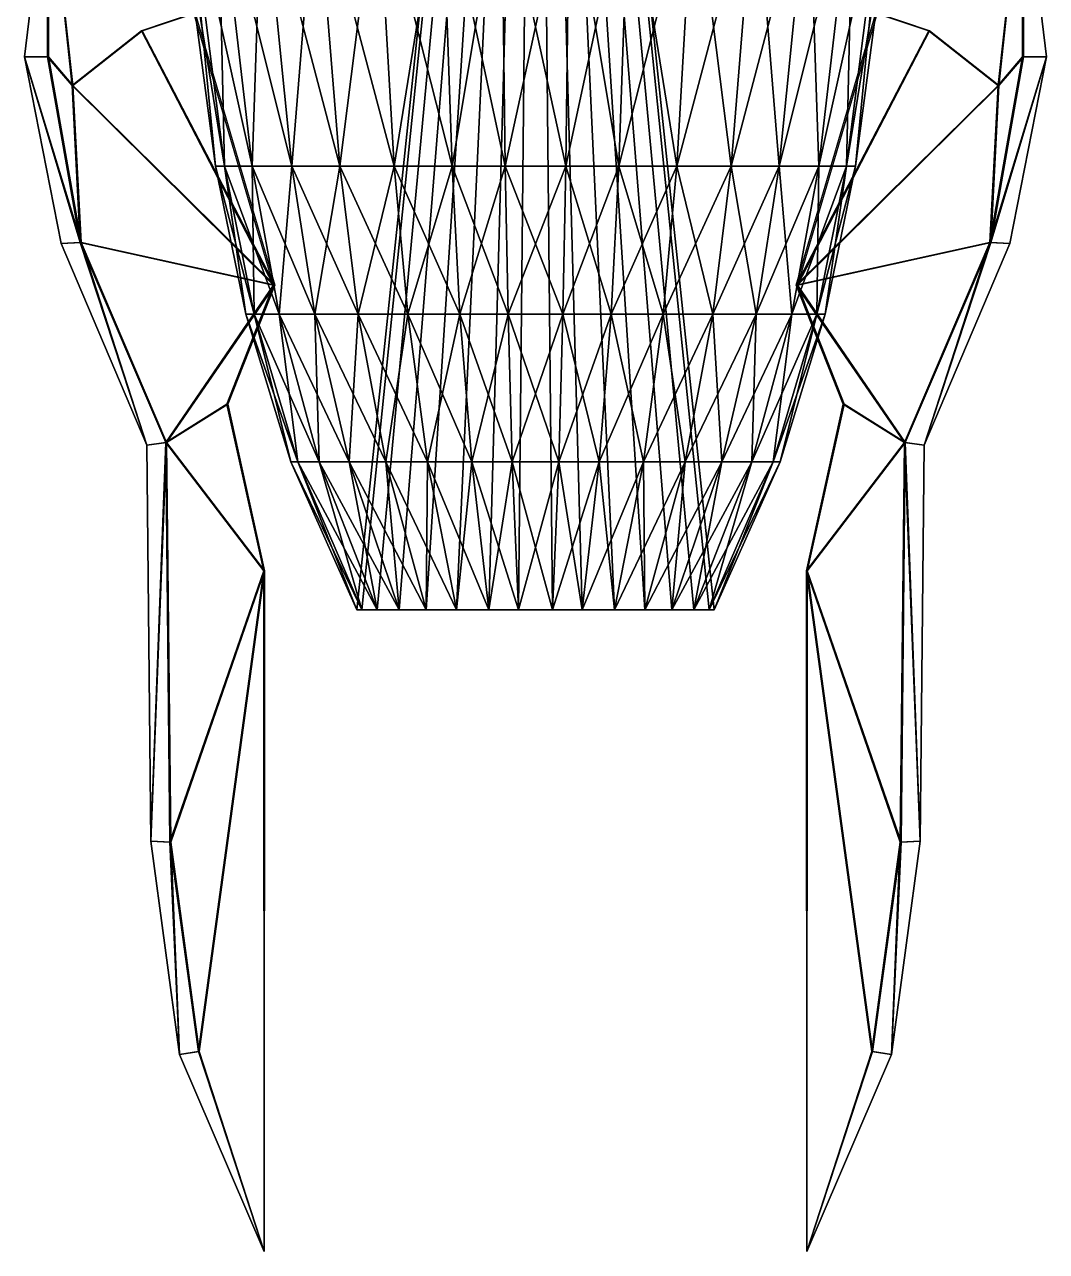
# Model space of a CAD drawing. Extents: x -3.4 to 3.6, y -11.2 to 10.
# Drawn here: x -3.37 to 3.55, y -11.24 to -2.94 of the extents above; entities that cross this region are included whole.
import ezdxf

# ---------------------------------------------------------------- set-up
doc = ezdxf.new("R2010")
doc.units = 0

msp = doc.modelspace()

# ---------------------------------------------------------------- linework, layer by layer
at = {"color": 1}
for points in [[(-1.11745, -6.900001, -0.02521), (-1.0823, -6.900001, -0.269476), (0.092857, 4.599999, -0.02521)], [(-1.0823, -6.900001, 0.219056), (-1.11745, -6.900001, -0.02521), (0.092857, 4.599999, -0.02521)], [(-1.0823, -6.900001, -0.269476), (-0.978287, -6.900001, -0.488835), (0.092857, 4.599999, -0.02521)], [(-0.978287, -6.900001, 0.438415), (-1.0823, -6.900001, 0.219056), (0.092857, 4.599999, -0.02521)], [(-0.978287, -6.900001, -0.488835), (-0.828815, -6.900001, -0.660653), (0.092857, 4.599999, -0.02521)], [(-0.828815, -6.900001, 0.610233), (-0.978287, -6.900001, 0.438415), (0.092857, 4.599999, -0.02521)], [(-0.828815, -6.900001, -0.660653), (-0.647475, -6.900001, -0.793812), (0.092857, 4.599999, -0.02521)], [(-0.647475, -6.900001, 0.743392), (-0.828815, -6.900001, 0.610233), (0.092857, 4.599999, -0.02521)], [(-0.647475, -6.900001, -0.793812), (-0.441122, -6.900001, -0.893483), (0.092857, 4.599999, -0.02521)], [(-0.441122, -6.900001, 0.843063), (-0.647475, -6.900001, 0.743392), (0.092857, 4.599999, -0.02521)], [(-0.441122, -6.900001, -0.893483), (-0.222712, -6.900001, -0.958735), (0.092857, 4.599999, -0.02521)], [(-0.222712, -6.900001, 0.908315), (-0.441122, -6.900001, 0.843063), (0.092857, 4.599999, -0.02521)], [(-0.222712, -6.900001, -0.958735), (-0.021971, -6.900001, -0.988757), (0.092857, 4.599999, -0.02521)], [(-0.021971, -6.900001, 0.938337), (-0.222712, -6.900001, 0.908315), (0.092857, 4.599999, -0.02521)], [(-0.021971, -6.900001, -0.988757), (0.207685, -6.900001, -0.988757), (0.092857, 4.599999, -0.02521)], [(0.207685, -6.900001, 0.938337), (-0.021971, -6.900001, 0.938337), (0.092857, 4.599999, -0.02521)], [(0.207685, -6.900001, 0.938337), (0.092857, 4.599999, -0.02521), (0.408426, -6.900001, 0.908315)], [(0.408426, -6.900001, 0.908315), (0.092857, 4.599999, -0.02521), (0.626836, -6.900001, 0.843063)], [(0.626836, -6.900001, 0.843063), (0.092857, 4.599999, -0.02521), (0.833189, -6.900001, 0.743392)], [(0.833189, -6.900001, 0.743392), (0.092857, 4.599999, -0.02521), (1.014529, -6.900001, 0.610233)], [(1.014529, -6.900001, 0.610233), (0.092857, 4.599999, -0.02521), (1.164001, -6.900001, 0.438415)], [(1.164001, -6.900001, 0.438415), (0.092857, 4.599999, -0.02521), (1.268013, -6.900001, 0.219056)], [(1.268013, -6.900001, 0.219056), (0.092857, 4.599999, -0.02521), (1.303164, -6.900001, -0.02521)], [(1.303164, -6.900001, -0.02521), (0.092857, 4.599999, -0.02521), (1.268013, -6.900001, -0.269476)], [(1.164001, -6.900001, -0.488835), (1.268013, -6.900001, -0.269476), (0.092857, 4.599999, -0.02521)], [(1.014529, -6.900001, -0.660653), (1.164001, -6.900001, -0.488835), (0.092857, 4.599999, -0.02521)], [(0.833189, -6.900001, -0.793812), (1.014529, -6.900001, -0.660653), (0.092857, 4.599999, -0.02521)], [(0.626836, -6.900001, -0.893483), (0.833189, -6.900001, -0.793812), (0.092857, 4.599999, -0.02521)], [(0.408426, -6.900001, -0.958735), (0.626836, -6.900001, -0.893483), (0.092857, 4.599999, -0.02521)], [(0.207685, -6.900001, -0.988757), (0.408426, -6.900001, -0.958735), (0.092857, 4.599999, -0.02521)], [(-3.365483, -3.160219, -0.044127), (-3.209046, -3.160219, 0.135923), (-3.20656, -1.840143, -0.048432)], [(-3.365483, -3.160219, -0.044127), (-3.20656, -1.840143, -0.048432), (-3.204072, -3.160219, -0.232783)], [(-3.043442, -3.353398, 0.139665), (-3.20656, -1.840143, -0.048432), (-3.209046, -3.160219, 0.135923)], [(-3.204072, -3.160219, -0.232783), (-3.20656, -1.840143, -0.048432), (-3.038466, -3.353398, -0.229044)], [(-3.038466, -3.353398, -0.229044), (-3.20656, -1.840143, -0.048432), (-3.043442, -3.353398, 0.139665)], [(-2.010996, -3.900001, 0.412096), (-2.337139, -1.9, -0.02521), (-2.073925, -3.900001, -0.02521)], [(-2.337139, -1.9, -0.02521), (-2.010996, -3.900001, 0.412096), (-2.266567, -1.9, 0.465217)], [(-2.073925, -3.900001, -0.02521), (-2.337139, -1.9, -0.02521), (-2.266567, -1.9, -0.515637)], [(-2.073925, -3.900001, -0.02521), (-2.266567, -1.9, -0.515637), (-2.010996, -3.900001, -0.462515)], [(-2.266567, -1.9, 0.465217), (-1.824785, -3.900001, 0.804805), (-2.057734, -1.9, 0.905632)], [(-2.010996, -3.900001, 0.412096), (-1.824785, -3.900001, 0.804805), (-2.266567, -1.9, 0.465217)], [(-2.010996, -3.900001, -0.462515), (-2.266567, -1.9, -0.515637), (-2.057734, -1.9, -0.956051)], [(-1.757632, -1.9, -1.30102), (-1.824785, -3.900001, -0.855225), (-2.057734, -1.9, -0.956051)], [(-1.824785, -3.900001, -0.855225), (-2.010996, -3.900001, -0.462515), (-2.057734, -1.9, -0.956051)], [(-2.057734, -1.9, 0.905632), (-1.557189, -3.900001, 1.112405), (-1.757632, -1.9, 1.2506)], [(-1.824785, -3.900001, 0.804805), (-1.557189, -3.900001, 1.112405), (-2.057734, -1.9, 0.905632)], [(-1.557189, -3.900001, -1.162825), (-1.824785, -3.900001, -0.855225), (-1.757632, -1.9, -1.30102)], [(-1.393547, -1.9, -1.568371), (-1.557189, -3.900001, -1.162825), (-1.757632, -1.9, -1.30102)], [(-1.757632, -1.9, 1.2506), (-1.23254, -3.900001, 1.350799), (-1.393547, -1.9, 1.517951)], [(-1.557189, -3.900001, 1.112405), (-1.23254, -3.900001, 1.350799), (-1.757632, -1.9, 1.2506)], [(-1.23254, -3.900001, -1.401219), (-1.557189, -3.900001, -1.162825), (-1.393547, -1.9, -1.568371)], [(-0.979242, -1.9, -1.768485), (-1.23254, -3.900001, -1.401219), (-1.393547, -1.9, -1.568371)], [(-1.393547, -1.9, 1.517951), (-0.863113, -3.900001, 1.529235), (-0.979242, -1.9, 1.718065)], [(-1.23254, -3.900001, 1.350799), (-0.863113, -3.900001, 1.529235), (-1.393547, -1.9, 1.517951)], [(-1.23254, -3.900001, -1.401219), (-0.979242, -1.9, -1.768485), (-0.863113, -3.900001, -1.579655)], [(-0.540727, -1.9, -1.899496), (-0.863113, -3.900001, -1.579655), (-0.979242, -1.9, -1.768485)], [(-0.472098, -3.900001, 1.646057), (-0.979242, -1.9, 1.718065), (-0.863113, -3.900001, 1.529235)], [(-0.979242, -1.9, 1.718065), (-0.472098, -3.900001, 1.646057), (-0.540727, -1.9, 1.849077)], [(-0.472098, -3.900001, -1.696476), (-0.863113, -3.900001, -1.579655), (-0.540727, -1.9, -1.899496)], [(-0.13769, -1.9, -1.959772), (-0.472098, -3.900001, -1.696476), (-0.540727, -1.9, -1.899496)], [(-0.112717, -3.900001, 1.699802), (-0.540727, -1.9, 1.849077), (-0.472098, -3.900001, 1.646057)], [(-0.540727, -1.9, 1.849077), (-0.112717, -3.900001, 1.699802), (-0.13769, -1.9, 1.909351)], [(-0.112717, -3.900001, -1.750222), (-0.472098, -3.900001, -1.696476), (-0.13769, -1.9, -1.959772)], [(0.323404, -1.9, -1.959772), (-0.112717, -3.900001, -1.750222), (-0.13769, -1.9, -1.959772)], [(-0.13769, -1.9, 1.909351), (0.298431, -3.900001, 1.699802), (0.323404, -1.9, 1.909351)], [(-0.112717, -3.900001, 1.699802), (0.298431, -3.900001, 1.699802), (-0.13769, -1.9, 1.909351)], [(0.298431, -3.900001, -1.750222), (-0.112717, -3.900001, -1.750222), (0.323404, -1.9, -1.959772)], [(0.726441, -1.9, -1.899496), (0.298431, -3.900001, -1.750222), (0.323404, -1.9, -1.959772)], [(0.657812, -3.900001, -1.696476), (0.298431, -3.900001, -1.750222), (0.726441, -1.9, -1.899496)], [(0.298431, -3.900001, 1.699802), (0.657812, -3.900001, 1.646057), (0.323404, -1.9, 1.909351)], [(0.323404, -1.9, 1.909351), (0.657812, -3.900001, 1.646057), (0.726441, -1.9, 1.849077)], [(1.164956, -1.9, -1.768485), (0.657812, -3.900001, -1.696476), (0.726441, -1.9, -1.899496)], [(1.048827, -3.900001, -1.579655), (0.657812, -3.900001, -1.696476), (1.164956, -1.9, -1.768485)], [(0.657812, -3.900001, 1.646057), (1.048827, -3.900001, 1.529235), (0.726441, -1.9, 1.849077)], [(0.726441, -1.9, 1.849077), (1.048827, -3.900001, 1.529235), (1.164956, -1.9, 1.718065)], [(1.57926, -1.9, -1.568371), (1.048827, -3.900001, -1.579655), (1.164956, -1.9, -1.768485)], [(1.418253, -3.900001, -1.401219), (1.048827, -3.900001, -1.579655), (1.57926, -1.9, -1.568371)], [(1.048827, -3.900001, 1.529235), (1.418253, -3.900001, 1.350799), (1.164956, -1.9, 1.718065)], [(1.164956, -1.9, 1.718065), (1.418253, -3.900001, 1.350799), (1.57926, -1.9, 1.517951)], [(1.943345, -1.9, -1.30102), (1.418253, -3.900001, -1.401219), (1.57926, -1.9, -1.568371)], [(1.742902, -3.900001, -1.162825), (1.418253, -3.900001, -1.401219), (1.943345, -1.9, -1.30102)], [(1.418253, -3.900001, 1.350799), (1.742902, -3.900001, 1.112405), (1.57926, -1.9, 1.517951)], [(1.57926, -1.9, 1.517951), (1.742902, -3.900001, 1.112405), (1.943345, -1.9, 1.2506)], [(2.243448, -1.9, -0.956051), (1.742902, -3.900001, -1.162825), (1.943345, -1.9, -1.30102)], [(2.010499, -3.900001, -0.855225), (1.742902, -3.900001, -1.162825), (2.243448, -1.9, -0.956051)], [(1.742902, -3.900001, 1.112405), (2.010499, -3.900001, 0.804805), (1.943345, -1.9, 1.2506)], [(1.943345, -1.9, 1.2506), (2.010499, -3.900001, 0.804805), (2.243448, -1.9, 0.905632)], [(2.452281, -1.9, -0.515637), (2.010499, -3.900001, -0.855225), (2.243448, -1.9, -0.956051)], [(2.19671, -3.900001, -0.462515), (2.010499, -3.900001, -0.855225), (2.452281, -1.9, -0.515637)], [(2.010499, -3.900001, 0.804805), (2.19671, -3.900001, 0.412096), (2.243448, -1.9, 0.905632)], [(2.243448, -1.9, 0.905632), (2.19671, -3.900001, 0.412096), (2.452281, -1.9, 0.465217)], [(2.19671, -3.900001, -0.462515), (2.522853, -1.9, -0.02521), (2.25964, -3.900001, -0.02521)], [(2.522853, -1.9, -0.02521), (2.19671, -3.900001, -0.462515), (2.452281, -1.9, -0.515637)], [(2.19671, -3.900001, 0.412096), (2.25964, -3.900001, -0.02521), (2.452281, -1.9, 0.465217)], [(2.452281, -1.9, 0.465217), (2.25964, -3.900001, -0.02521), (2.522853, -1.9, -0.02521)], [(3.389787, -3.160219, -0.232783), (3.22418, -3.353398, -0.229044), (3.392274, -1.840143, -0.048432)], [(3.22418, -3.353398, -0.229044), (3.229157, -3.353398, 0.139665), (3.392274, -1.840143, -0.048432)], [(3.229157, -3.353398, 0.139665), (3.394759, -3.160219, 0.135923), (3.392274, -1.840143, -0.048432)], [(3.551197, -3.160219, -0.044127), (3.389787, -3.160219, -0.232783), (3.392274, -1.840143, -0.048432)], [(3.551197, -3.160219, -0.044127), (3.392274, -1.840143, -0.048432), (3.394759, -3.160219, 0.135923)], [(-2.574752, -2.983134, 0.188977), (-1.680275, -4.703824, 0.311477), (-2.219635, -2.86325, 0.297267)], [(-2.574752, -2.983134, 0.188977), (-2.219635, -2.86325, 0.297267), (-2.210422, -2.86325, -0.385712)], [(-2.210422, -2.86325, -0.385712), (-2.568735, -2.983134, -0.257159), (-2.574752, -2.983134, 0.188977)], [(-2.568735, -2.983134, -0.257159), (-2.210422, -2.86325, -0.385712), (-1.671017, -4.703824, -0.375069)], [(2.75445, -2.983134, -0.257159), (1.856731, -4.703824, -0.375069), (2.396137, -2.86325, -0.385712)], [(2.760468, -2.983134, 0.188977), (2.405349, -2.86325, 0.297267), (1.865989, -4.703824, 0.311477)], [(2.760468, -2.983134, 0.188977), (2.396137, -2.86325, -0.385712), (2.405349, -2.86325, 0.297267)], [(2.396137, -2.86325, -0.385712), (2.760468, -2.983134, 0.188977), (2.75445, -2.983134, -0.257159)], [(-3.043442, -3.353398, 0.139665), (-1.680275, -4.703824, 0.311477), (-2.574752, -2.983134, 0.188977)], [(-2.574752, -2.983134, 0.188977), (-2.568735, -2.983134, -0.257159), (-3.043442, -3.353398, 0.139665)], [(-3.043442, -3.353398, 0.139665), (-2.568735, -2.983134, -0.257159), (-3.038466, -3.353398, -0.229044)], [(-1.671017, -4.703824, -0.375069), (-3.038466, -3.353398, -0.229044), (-2.568735, -2.983134, -0.257159)], [(1.856731, -4.703824, -0.375069), (2.75445, -2.983134, -0.257159), (3.22418, -3.353398, -0.229044)], [(3.229157, -3.353398, 0.139665), (2.760468, -2.983134, 0.188977), (1.865989, -4.703824, 0.311477)], [(2.760468, -2.983134, 0.188977), (3.229157, -3.353398, 0.139665), (2.75445, -2.983134, -0.257159)], [(3.229157, -3.353398, 0.139665), (3.22418, -3.353398, -0.229044), (2.75445, -2.983134, -0.257159)], [(-3.365483, -3.160219, -0.044127), (-2.98824, -4.415892, 0.14091), (-3.209046, -3.160219, 0.135923)], [(-3.365483, -3.160219, -0.044127), (-3.204072, -3.160219, -0.232783), (-2.983267, -4.415892, -0.227797)], [(-2.983267, -4.415892, -0.227797), (-3.116691, -4.422329, -0.067092), (-3.365483, -3.160219, -0.044127)], [(-3.116691, -4.422329, -0.067092), (-2.98824, -4.415892, 0.14091), (-3.365483, -3.160219, -0.044127)], [(-3.043442, -3.353398, 0.139665), (-3.209046, -3.160219, 0.135923), (-2.98824, -4.415892, 0.14091)], [(-2.983267, -4.415892, -0.227797), (-3.204072, -3.160219, -0.232783), (-3.038466, -3.353398, -0.229044)], [(3.168982, -4.415892, -0.227797), (3.22418, -3.353398, -0.229044), (3.389787, -3.160219, -0.232783)], [(3.551197, -3.160219, -0.044127), (3.168982, -4.415892, -0.227797), (3.389787, -3.160219, -0.232783)], [(3.168982, -4.415892, -0.227797), (3.551197, -3.160219, -0.044127), (3.302407, -4.422329, -0.067092)], [(3.229157, -3.353398, 0.139665), (3.173954, -4.415892, 0.14091), (3.394759, -3.160219, 0.135923)], [(3.551197, -3.160219, -0.044127), (3.394759, -3.160219, 0.135923), (3.173954, -4.415892, 0.14091)], [(3.302407, -4.422329, -0.067092), (3.551197, -3.160219, -0.044127), (3.173954, -4.415892, 0.14091)], [(-2.98824, -4.415892, 0.14091), (-1.680275, -4.703824, 0.311477), (-3.043442, -3.353398, 0.139665)], [(-3.038466, -3.353398, -0.229044), (-1.671017, -4.703824, -0.375069), (-2.983267, -4.415892, -0.227797)], [(3.22418, -3.353398, -0.229044), (3.168982, -4.415892, -0.227797), (1.856731, -4.703824, -0.375069)], [(3.173954, -4.415892, 0.14091), (3.229157, -3.353398, 0.139665), (1.865989, -4.703824, 0.311477)], [(-2.010996, -3.900001, 0.412096), (-2.073925, -3.900001, -0.02521), (-1.867684, -4.900001, -0.02521)], [(-1.810745, -4.900001, -0.420891), (-1.867684, -4.900001, -0.02521), (-2.073925, -3.900001, -0.02521)], [(-2.073925, -3.900001, -0.02521), (-2.010996, -3.900001, -0.462515), (-1.810745, -4.900001, -0.420891)], [(-2.010996, -3.900001, 0.412096), (-1.810745, -4.900001, 0.370471), (-1.824785, -3.900001, 0.804805)], [(-1.867684, -4.900001, -0.02521), (-1.810745, -4.900001, 0.370471), (-2.010996, -3.900001, 0.412096)], [(-2.010996, -3.900001, -0.462515), (-1.642256, -4.900001, -0.776221), (-1.810745, -4.900001, -0.420891)], [(-1.824785, -3.900001, -0.855225), (-1.642256, -4.900001, -0.776221), (-2.010996, -3.900001, -0.462515)], [(-1.824785, -3.900001, 0.804805), (-1.642256, -4.900001, 0.725801), (-1.557189, -3.900001, 1.112405)], [(-1.824785, -3.900001, 0.804805), (-1.810745, -4.900001, 0.370471), (-1.642256, -4.900001, 0.725801)], [(-1.400132, -4.900001, -1.054543), (-1.642256, -4.900001, -0.776221), (-1.824785, -3.900001, -0.855225)], [(-1.824785, -3.900001, -0.855225), (-1.557189, -3.900001, -1.162825), (-1.400132, -4.900001, -1.054543)], [(-1.642256, -4.900001, 0.725801), (-1.400132, -4.900001, 1.004123), (-1.557189, -3.900001, 1.112405)], [(-1.23254, -3.900001, 1.350799), (-1.557189, -3.900001, 1.112405), (-1.400132, -4.900001, 1.004123)], [(-1.106384, -4.900001, -1.270245), (-1.400132, -4.900001, -1.054543), (-1.557189, -3.900001, -1.162825)], [(-1.557189, -3.900001, -1.162825), (-1.23254, -3.900001, -1.401219), (-1.106384, -4.900001, -1.270245)], [(-1.400132, -4.900001, 1.004123), (-1.106384, -4.900001, 1.219825), (-1.23254, -3.900001, 1.350799)], [(-1.23254, -3.900001, 1.350799), (-1.106384, -4.900001, 1.219825), (-0.863113, -3.900001, 1.529235)], [(-0.772121, -4.900001, -1.431698), (-1.106384, -4.900001, -1.270245), (-1.23254, -3.900001, -1.401219)], [(-1.23254, -3.900001, -1.401219), (-0.863113, -3.900001, -1.579655), (-0.772121, -4.900001, -1.431698)], [(-1.106384, -4.900001, 1.219825), (-0.772121, -4.900001, 1.381279), (-0.863113, -3.900001, 1.529235)], [(-0.472098, -3.900001, 1.646057), (-0.863113, -3.900001, 1.529235), (-0.772121, -4.900001, 1.381279)], [(-0.418324, -4.900001, -1.5374), (-0.772121, -4.900001, -1.431698), (-0.863113, -3.900001, -1.579655)], [(-0.863113, -3.900001, -1.579655), (-0.472098, -3.900001, -1.696476), (-0.418324, -4.900001, -1.5374)], [(-0.772121, -4.900001, 1.381279), (-0.418324, -4.900001, 1.48698), (-0.472098, -3.900001, 1.646057)], [(-0.418324, -4.900001, 1.48698), (-0.112717, -3.900001, 1.699802), (-0.472098, -3.900001, 1.646057)], [(-0.09315, -4.900001, -1.58603), (-0.418324, -4.900001, -1.5374), (-0.472098, -3.900001, -1.696476)], [(-0.472098, -3.900001, -1.696476), (-0.112717, -3.900001, -1.750222), (-0.09315, -4.900001, -1.58603)], [(-0.112717, -3.900001, 1.699802), (-0.418324, -4.900001, 1.48698), (-0.09315, -4.900001, 1.53561)], [(0.278863, -4.900001, -1.58603), (-0.09315, -4.900001, -1.58603), (-0.112717, -3.900001, -1.750222)], [(-0.112717, -3.900001, -1.750222), (0.298431, -3.900001, -1.750222), (0.278863, -4.900001, -1.58603)], [(0.298431, -3.900001, 1.699802), (-0.112717, -3.900001, 1.699802), (-0.09315, -4.900001, 1.53561)], [(-0.09315, -4.900001, 1.53561), (0.278863, -4.900001, 1.53561), (0.298431, -3.900001, 1.699802)], [(0.604038, -4.900001, -1.5374), (0.278863, -4.900001, -1.58603), (0.298431, -3.900001, -1.750222)], [(0.278863, -4.900001, 1.53561), (0.604038, -4.900001, 1.48698), (0.657812, -3.900001, 1.646057)], [(0.657812, -3.900001, 1.646057), (0.298431, -3.900001, 1.699802), (0.278863, -4.900001, 1.53561)], [(0.298431, -3.900001, -1.750222), (0.657812, -3.900001, -1.696476), (0.604038, -4.900001, -1.5374)], [(0.957835, -4.900001, -1.431698), (0.604038, -4.900001, -1.5374), (0.657812, -3.900001, -1.696476)], [(0.604038, -4.900001, 1.48698), (0.957835, -4.900001, 1.381279), (1.048827, -3.900001, 1.529235)], [(1.048827, -3.900001, 1.529235), (0.657812, -3.900001, 1.646057), (0.604038, -4.900001, 1.48698)], [(0.657812, -3.900001, -1.696476), (1.048827, -3.900001, -1.579655), (0.957835, -4.900001, -1.431698)], [(1.292097, -4.900001, -1.270245), (0.957835, -4.900001, -1.431698), (1.048827, -3.900001, -1.579655)], [(0.957835, -4.900001, 1.381279), (1.292097, -4.900001, 1.219825), (1.418253, -3.900001, 1.350799)], [(1.418253, -3.900001, 1.350799), (1.048827, -3.900001, 1.529235), (0.957835, -4.900001, 1.381279)], [(1.048827, -3.900001, -1.579655), (1.418253, -3.900001, -1.401219), (1.292097, -4.900001, -1.270245)], [(1.418253, -3.900001, -1.401219), (1.585845, -4.900001, -1.054543), (1.292097, -4.900001, -1.270245)], [(1.292097, -4.900001, 1.219825), (1.585845, -4.900001, 1.004123), (1.742902, -3.900001, 1.112405)], [(1.742902, -3.900001, 1.112405), (1.418253, -3.900001, 1.350799), (1.292097, -4.900001, 1.219825)], [(1.418253, -3.900001, -1.401219), (1.742902, -3.900001, -1.162825), (1.585845, -4.900001, -1.054543)], [(1.82797, -4.900001, -0.776221), (1.585845, -4.900001, -1.054543), (1.742902, -3.900001, -1.162825)], [(1.585845, -4.900001, 1.004123), (1.82797, -4.900001, 0.725801), (2.010499, -3.900001, 0.804805)], [(2.010499, -3.900001, 0.804805), (1.742902, -3.900001, 1.112405), (1.585845, -4.900001, 1.004123)], [(1.742902, -3.900001, -1.162825), (2.010499, -3.900001, -0.855225), (1.82797, -4.900001, -0.776221)], [(1.996459, -4.900001, -0.420891), (1.82797, -4.900001, -0.776221), (2.010499, -3.900001, -0.855225)], [(1.82797, -4.900001, 0.725801), (1.996459, -4.900001, 0.370471), (2.19671, -3.900001, 0.412096)], [(2.19671, -3.900001, 0.412096), (2.010499, -3.900001, 0.804805), (1.82797, -4.900001, 0.725801)], [(2.010499, -3.900001, -0.855225), (2.19671, -3.900001, -0.462515), (1.996459, -4.900001, -0.420891)], [(2.19671, -3.900001, -0.462515), (2.053398, -4.900001, -0.02521), (1.996459, -4.900001, -0.420891)], [(1.996459, -4.900001, 0.370471), (2.053398, -4.900001, -0.02521), (2.25964, -3.900001, -0.02521)], [(2.25964, -3.900001, -0.02521), (2.19671, -3.900001, 0.412096), (1.996459, -4.900001, 0.370471)], [(2.25964, -3.900001, -0.02521), (2.053398, -4.900001, -0.02521), (2.19671, -3.900001, -0.462515)], [(-3.116691, -4.422329, -0.067092), (-2.537463, -5.787484, -0.025424), (-2.98824, -4.415892, 0.14091)], [(-2.537463, -5.787484, -0.025424), (-3.116691, -4.422329, -0.067092), (-2.983267, -4.415892, -0.227797)], [(-2.408626, -5.768167, 0.154004), (-1.680275, -4.703824, 0.311477), (-2.98824, -4.415892, 0.14091)], [(-2.537463, -5.787484, -0.025424), (-2.408626, -5.768167, 0.154004), (-2.98824, -4.415892, 0.14091)], [(-2.983267, -4.415892, -0.227797), (-1.671017, -4.703824, -0.375069), (-2.403651, -5.768167, -0.214703)], [(-2.983267, -4.415892, -0.227797), (-2.403651, -5.768167, -0.214703), (-2.537463, -5.787484, -0.025424)], [(3.168982, -4.415892, -0.227797), (2.589364, -5.768167, -0.214703), (1.856731, -4.703824, -0.375069)], [(2.594341, -5.768167, 0.154004), (3.173954, -4.415892, 0.14091), (1.865989, -4.703824, 0.311477)], [(3.168982, -4.415892, -0.227797), (2.723176, -5.787484, -0.025424), (2.589364, -5.768167, -0.214703)], [(2.723176, -5.787484, -0.025424), (3.173954, -4.415892, 0.14091), (2.594341, -5.768167, 0.154004)], [(3.302407, -4.422329, -0.067092), (3.173954, -4.415892, 0.14091), (2.723176, -5.787484, -0.025424)], [(2.723176, -5.787484, -0.025424), (3.168982, -4.415892, -0.227797), (3.302407, -4.422329, -0.067092)], [(-1.99543, -5.51059, 0.223752), (-1.680275, -4.703824, 0.311477), (-2.408626, -5.768167, 0.154004)], [(-2.403651, -5.768167, -0.214703), (-1.671017, -4.703824, -0.375069), (-1.988829, -5.51059, -0.265748)], [(-1.680275, -4.703824, 0.311477), (-1.99543, -5.51059, 0.223752), (-1.988829, -5.51059, -0.265748)], [(-1.988829, -5.51059, -0.265748), (-1.671017, -4.703824, -0.375069), (-1.680275, -4.703824, 0.311477)], [(2.589364, -5.768167, -0.214703), (2.174543, -5.51059, -0.265748), (1.856731, -4.703824, -0.375069)], [(2.174543, -5.51059, -0.265748), (1.865989, -4.703824, 0.311477), (1.856731, -4.703824, -0.375069)], [(2.181144, -5.51059, 0.223752), (2.594341, -5.768167, 0.154004), (1.865989, -4.703824, 0.311477)], [(1.865989, -4.703824, 0.311477), (2.174543, -5.51059, -0.265748), (2.181144, -5.51059, 0.223752)], [(-1.810745, -4.900001, -0.420891), (-1.562778, -5.900001, -0.02521), (-1.867684, -4.900001, -0.02521)], [(-1.514694, -5.900001, 0.308934), (-1.867684, -4.900001, -0.02521), (-1.562778, -5.900001, -0.02521)], [(-1.810745, -4.900001, 0.370471), (-1.867684, -4.900001, -0.02521), (-1.514694, -5.900001, 0.308934)], [(-1.642256, -4.900001, -0.776221), (-1.514694, -5.900001, -0.359355), (-1.810745, -4.900001, -0.420891)], [(-1.562778, -5.900001, -0.02521), (-1.810745, -4.900001, -0.420891), (-1.514694, -5.900001, -0.359355)], [(-1.37241, -5.900001, 0.609003), (-1.810745, -4.900001, 0.370471), (-1.514694, -5.900001, 0.308934)], [(-1.642256, -4.900001, 0.725801), (-1.810745, -4.900001, 0.370471), (-1.37241, -5.900001, 0.609003)], [(-1.400132, -4.900001, -1.054543), (-1.37241, -5.900001, -0.659422), (-1.642256, -4.900001, -0.776221)], [(-1.37241, -5.900001, 0.609003), (-1.167942, -5.900001, 0.844039), (-1.642256, -4.900001, 0.725801)], [(-1.400132, -4.900001, 1.004123), (-1.642256, -4.900001, 0.725801), (-1.167942, -5.900001, 0.844039)], [(-1.642256, -4.900001, -0.776221), (-1.37241, -5.900001, -0.659422), (-1.514694, -5.900001, -0.359355)], [(-1.106384, -4.900001, -1.270245), (-1.167942, -5.900001, -0.894459), (-1.400132, -4.900001, -1.054543)], [(-1.400132, -4.900001, -1.054543), (-1.167942, -5.900001, -0.894459), (-1.37241, -5.900001, -0.659422)], [(-0.919877, -5.900001, 1.026197), (-1.400132, -4.900001, 1.004123), (-1.167942, -5.900001, 0.844039)], [(-1.106384, -4.900001, 1.219825), (-1.400132, -4.900001, 1.004123), (-0.919877, -5.900001, 1.026197)], [(-1.167942, -5.900001, -0.894459), (-1.106384, -4.900001, -1.270245), (-0.919877, -5.900001, -1.076617)], [(-0.637598, -5.900001, 1.16254), (-1.106384, -4.900001, 1.219825), (-0.919877, -5.900001, 1.026197)], [(-0.772121, -4.900001, 1.381279), (-1.106384, -4.900001, 1.219825), (-0.637598, -5.900001, 1.16254)], [(-0.919877, -5.900001, -1.076617), (-1.106384, -4.900001, -1.270245), (-0.772121, -4.900001, -1.431698)], [(-0.637598, -5.900001, -1.21296), (-0.919877, -5.900001, -1.076617), (-0.772121, -4.900001, -1.431698)], [(-0.338825, -5.900001, 1.251802), (-0.772121, -4.900001, 1.381279), (-0.637598, -5.900001, 1.16254)], [(-0.418324, -4.900001, 1.48698), (-0.772121, -4.900001, 1.381279), (-0.338825, -5.900001, 1.251802)], [(-0.637598, -5.900001, -1.21296), (-0.772121, -4.900001, -1.431698), (-0.418324, -4.900001, -1.5374)], [(-0.338825, -5.900001, -1.302222), (-0.637598, -5.900001, -1.21296), (-0.418324, -4.900001, -1.5374)], [(-0.064222, -5.900001, 1.292869), (-0.418324, -4.900001, 1.48698), (-0.338825, -5.900001, 1.251802)], [(-0.09315, -4.900001, 1.53561), (-0.418324, -4.900001, 1.48698), (-0.064222, -5.900001, 1.292869)], [(-0.338825, -5.900001, -1.302222), (-0.418324, -4.900001, -1.5374), (-0.09315, -4.900001, -1.58603)], [(-0.09315, -4.900001, -1.58603), (-0.064222, -5.900001, -1.343289), (-0.338825, -5.900001, -1.302222)], [(-0.064222, -5.900001, -1.343289), (-0.09315, -4.900001, -1.58603), (0.278863, -4.900001, -1.58603)], [(-0.09315, -4.900001, 1.53561), (-0.064222, -5.900001, 1.292869), (0.249936, -5.900001, 1.292869)], [(0.249936, -5.900001, 1.292869), (0.278863, -4.900001, 1.53561), (-0.09315, -4.900001, 1.53561)], [(0.249936, -5.900001, -1.343289), (-0.064222, -5.900001, -1.343289), (0.278863, -4.900001, -1.58603)], [(0.249936, -5.900001, -1.343289), (0.278863, -4.900001, -1.58603), (0.604038, -4.900001, -1.5374)], [(0.604038, -4.900001, -1.5374), (0.524539, -5.900001, -1.302222), (0.249936, -5.900001, -1.343289)], [(0.278863, -4.900001, 1.53561), (0.249936, -5.900001, 1.292869), (0.524539, -5.900001, 1.251802)], [(0.524539, -5.900001, 1.251802), (0.604038, -4.900001, 1.48698), (0.278863, -4.900001, 1.53561)], [(0.524539, -5.900001, -1.302222), (0.604038, -4.900001, -1.5374), (0.957835, -4.900001, -1.431698)], [(0.957835, -4.900001, -1.431698), (0.823312, -5.900001, -1.21296), (0.524539, -5.900001, -1.302222)], [(0.604038, -4.900001, 1.48698), (0.524539, -5.900001, 1.251802), (0.823312, -5.900001, 1.16254)], [(0.823312, -5.900001, 1.16254), (0.957835, -4.900001, 1.381279), (0.604038, -4.900001, 1.48698)], [(1.292097, -4.900001, -1.270245), (0.823312, -5.900001, -1.21296), (0.957835, -4.900001, -1.431698)], [(1.10559, -5.900001, -1.076617), (0.823312, -5.900001, -1.21296), (1.292097, -4.900001, -1.270245)], [(0.957835, -4.900001, 1.381279), (0.823312, -5.900001, 1.16254), (1.10559, -5.900001, 1.026197)], [(1.10559, -5.900001, 1.026197), (1.292097, -4.900001, 1.219825), (0.957835, -4.900001, 1.381279)], [(1.585845, -4.900001, -1.054543), (1.10559, -5.900001, -1.076617), (1.292097, -4.900001, -1.270245)], [(1.353655, -5.900001, -0.894459), (1.10559, -5.900001, -1.076617), (1.585845, -4.900001, -1.054543)], [(1.292097, -4.900001, 1.219825), (1.10559, -5.900001, 1.026197), (1.353655, -5.900001, 0.844039)], [(1.353655, -5.900001, 0.844039), (1.585845, -4.900001, 1.004123), (1.292097, -4.900001, 1.219825)], [(1.353655, -5.900001, -0.894459), (1.585845, -4.900001, -1.054543), (1.82797, -4.900001, -0.776221)], [(1.82797, -4.900001, -0.776221), (1.558124, -5.900001, -0.659422), (1.353655, -5.900001, -0.894459)], [(1.585845, -4.900001, 1.004123), (1.353655, -5.900001, 0.844039), (1.558124, -5.900001, 0.609003)], [(1.996459, -4.900001, -0.420891), (1.558124, -5.900001, -0.659422), (1.82797, -4.900001, -0.776221)], [(1.700408, -5.900001, -0.359355), (1.558124, -5.900001, -0.659422), (1.996459, -4.900001, -0.420891)], [(1.82797, -4.900001, 0.725801), (1.558124, -5.900001, 0.609003), (1.700408, -5.900001, 0.308934)], [(1.558124, -5.900001, 0.609003), (1.82797, -4.900001, 0.725801), (1.585845, -4.900001, 1.004123)], [(1.700408, -5.900001, -0.359355), (1.996459, -4.900001, -0.420891), (2.053398, -4.900001, -0.02521)], [(2.053398, -4.900001, -0.02521), (1.748492, -5.900001, -0.02521), (1.700408, -5.900001, -0.359355)], [(1.996459, -4.900001, 0.370471), (1.700408, -5.900001, 0.308934), (1.748492, -5.900001, -0.02521)], [(1.700408, -5.900001, 0.308934), (1.996459, -4.900001, 0.370471), (1.82797, -4.900001, 0.725801)], [(1.748492, -5.900001, -0.02521), (2.053398, -4.900001, -0.02521), (1.996459, -4.900001, 0.370471)], [(-1.746211, -6.637484, 0.168966), (-1.99543, -5.51059, 0.223752), (-2.408626, -5.768167, 0.154004)], [(-2.403651, -5.768167, -0.214703), (-1.988829, -5.51059, -0.265748), (-1.741235, -6.637484, -0.19974)], [(-1.741235, -6.637484, -0.19974), (-1.988829, -5.51059, -0.265748), (-1.99543, -5.51059, 0.223752)], [(-1.99543, -5.51059, 0.223752), (-1.746211, -6.637484, 0.168966), (-1.741235, -6.637484, -0.19974)], [(2.589364, -5.768167, -0.214703), (1.926949, -6.637484, -0.19974), (2.174543, -5.51059, -0.265748)], [(1.926949, -6.637484, -0.19974), (2.181144, -5.51059, 0.223752), (2.174543, -5.51059, -0.265748)], [(2.181144, -5.51059, 0.223752), (1.926949, -6.637484, -0.19974), (1.931924, -6.637484, 0.168966)], [(1.931924, -6.637484, 0.168966), (2.594341, -5.768167, 0.154004), (2.181144, -5.51059, 0.223752)], [(-2.537463, -5.787484, -0.025424), (-2.509861, -8.46627, -0.0248), (-2.408626, -5.768167, 0.154004)], [(-2.509861, -8.46627, -0.0248), (-2.537463, -5.787484, -0.025424), (-2.403651, -5.768167, -0.214703)], [(-2.408626, -5.768167, 0.154004), (-2.509861, -8.46627, -0.0248), (-2.381026, -8.472711, 0.154628)], [(-2.403651, -5.768167, -0.214703), (-2.376053, -8.472711, -0.214079), (-2.509861, -8.46627, -0.0248)], [(-1.746211, -6.637484, 0.168966), (-2.408626, -5.768167, 0.154004), (-2.381026, -8.472711, 0.154628)], [(-2.376053, -8.472711, -0.214079), (-2.403651, -5.768167, -0.214703), (-1.741235, -6.637484, -0.19974)], [(2.561767, -8.472711, -0.214079), (1.926949, -6.637484, -0.19974), (2.589364, -5.768167, -0.214703)], [(1.931924, -6.637484, 0.168966), (2.566739, -8.472711, 0.154628), (2.594341, -5.768167, 0.154004)], [(2.589364, -5.768167, -0.214703), (2.695575, -8.46627, -0.0248), (2.561767, -8.472711, -0.214079)], [(2.594341, -5.768167, 0.154004), (2.566739, -8.472711, 0.154628), (2.695575, -8.46627, -0.0248)], [(2.695575, -8.46627, -0.0248), (2.589364, -5.768167, -0.214703), (2.723176, -5.787484, -0.025424)], [(2.723176, -5.787484, -0.025424), (2.594341, -5.768167, 0.154004), (2.695575, -8.46627, -0.0248)], [(-1.0823, -6.900001, -0.269476), (-1.562778, -5.900001, -0.02521), (-1.514694, -5.900001, -0.359355)], [(-1.562778, -5.900001, -0.02521), (-1.0823, -6.900001, -0.269476), (-1.11745, -6.900001, -0.02521)], [(-1.11745, -6.900001, -0.02521), (-1.514694, -5.900001, 0.308934), (-1.562778, -5.900001, -0.02521)], [(-0.978287, -6.900001, -0.488835), (-1.514694, -5.900001, -0.359355), (-1.37241, -5.900001, -0.659422)], [(-1.514694, -5.900001, -0.359355), (-0.978287, -6.900001, -0.488835), (-1.0823, -6.900001, -0.269476)], [(-1.514694, -5.900001, 0.308934), (-1.11745, -6.900001, -0.02521), (-1.0823, -6.900001, 0.219056)], [(-1.0823, -6.900001, 0.219056), (-1.37241, -5.900001, 0.609003), (-1.514694, -5.900001, 0.308934)], [(-0.828815, -6.900001, -0.660653), (-1.37241, -5.900001, -0.659422), (-1.167942, -5.900001, -0.894459)], [(-1.37241, -5.900001, -0.659422), (-0.828815, -6.900001, -0.660653), (-0.978287, -6.900001, -0.488835)], [(-1.37241, -5.900001, 0.609003), (-1.0823, -6.900001, 0.219056), (-0.978287, -6.900001, 0.438415)], [(-0.978287, -6.900001, 0.438415), (-1.167942, -5.900001, 0.844039), (-1.37241, -5.900001, 0.609003)], [(-0.647475, -6.900001, -0.793812), (-1.167942, -5.900001, -0.894459), (-0.919877, -5.900001, -1.076617)], [(-1.167942, -5.900001, -0.894459), (-0.647475, -6.900001, -0.793812), (-0.828815, -6.900001, -0.660653)], [(-1.167942, -5.900001, 0.844039), (-0.978287, -6.900001, 0.438415), (-0.828815, -6.900001, 0.610233)], [(-0.828815, -6.900001, 0.610233), (-0.919877, -5.900001, 1.026197), (-1.167942, -5.900001, 0.844039)], [(-0.647475, -6.900001, 0.743392), (-0.637598, -5.900001, 1.16254), (-0.919877, -5.900001, 1.026197)], [(-0.441122, -6.900001, -0.893483), (-0.919877, -5.900001, -1.076617), (-0.637598, -5.900001, -1.21296)], [(-0.919877, -5.900001, -1.076617), (-0.441122, -6.900001, -0.893483), (-0.647475, -6.900001, -0.793812)], [(-0.919877, -5.900001, 1.026197), (-0.828815, -6.900001, 0.610233), (-0.647475, -6.900001, 0.743392)], [(-0.637598, -5.900001, 1.16254), (-0.647475, -6.900001, 0.743392), (-0.441122, -6.900001, 0.843063)], [(-0.637598, -5.900001, 1.16254), (-0.441122, -6.900001, 0.843063), (-0.338825, -5.900001, 1.251802)], [(-0.222712, -6.900001, -0.958735), (-0.637598, -5.900001, -1.21296), (-0.338825, -5.900001, -1.302222)], [(-0.637598, -5.900001, -1.21296), (-0.222712, -6.900001, -0.958735), (-0.441122, -6.900001, -0.893483)], [(-0.441122, -6.900001, 0.843063), (-0.222712, -6.900001, 0.908315), (-0.338825, -5.900001, 1.251802)], [(-0.222712, -6.900001, 0.908315), (-0.064222, -5.900001, 1.292869), (-0.338825, -5.900001, 1.251802)], [(-0.021971, -6.900001, -0.988757), (-0.338825, -5.900001, -1.302222), (-0.064222, -5.900001, -1.343289)], [(-0.338825, -5.900001, -1.302222), (-0.021971, -6.900001, -0.988757), (-0.222712, -6.900001, -0.958735)], [(-0.064222, -5.900001, 1.292869), (-0.222712, -6.900001, 0.908315), (-0.021971, -6.900001, 0.938337)], [(-0.021971, -6.900001, 0.938337), (0.249936, -5.900001, 1.292869), (-0.064222, -5.900001, 1.292869)], [(0.207685, -6.900001, -0.988757), (-0.064222, -5.900001, -1.343289), (0.249936, -5.900001, -1.343289)], [(-0.064222, -5.900001, -1.343289), (0.207685, -6.900001, -0.988757), (-0.021971, -6.900001, -0.988757)], [(0.249936, -5.900001, 1.292869), (-0.021971, -6.900001, 0.938337), (0.207685, -6.900001, 0.938337)], [(0.207685, -6.900001, 0.938337), (0.524539, -5.900001, 1.251802), (0.249936, -5.900001, 1.292869)], [(0.524539, -5.900001, 1.251802), (0.207685, -6.900001, 0.938337), (0.408426, -6.900001, 0.908315)], [(0.249936, -5.900001, -1.343289), (0.408426, -6.900001, -0.958735), (0.207685, -6.900001, -0.988757)], [(0.408426, -6.900001, -0.958735), (0.249936, -5.900001, -1.343289), (0.524539, -5.900001, -1.302222)], [(0.408426, -6.900001, 0.908315), (0.823312, -5.900001, 1.16254), (0.524539, -5.900001, 1.251802)], [(0.823312, -5.900001, 1.16254), (0.408426, -6.900001, 0.908315), (0.626836, -6.900001, 0.843063)], [(0.524539, -5.900001, -1.302222), (0.626836, -6.900001, -0.893483), (0.408426, -6.900001, -0.958735)], [(0.626836, -6.900001, -0.893483), (0.524539, -5.900001, -1.302222), (0.823312, -5.900001, -1.21296)], [(0.626836, -6.900001, 0.843063), (1.10559, -5.900001, 1.026197), (0.823312, -5.900001, 1.16254)], [(1.10559, -5.900001, 1.026197), (0.626836, -6.900001, 0.843063), (0.833189, -6.900001, 0.743392)], [(0.823312, -5.900001, -1.21296), (0.833189, -6.900001, -0.793812), (0.626836, -6.900001, -0.893483)], [(0.833189, -6.900001, -0.793812), (0.823312, -5.900001, -1.21296), (1.10559, -5.900001, -1.076617)], [(0.833189, -6.900001, 0.743392), (1.353655, -5.900001, 0.844039), (1.10559, -5.900001, 1.026197)], [(1.353655, -5.900001, 0.844039), (0.833189, -6.900001, 0.743392), (1.014529, -6.900001, 0.610233)], [(1.10559, -5.900001, -1.076617), (1.014529, -6.900001, -0.660653), (0.833189, -6.900001, -0.793812)], [(1.014529, -6.900001, 0.610233), (1.558124, -5.900001, 0.609003), (1.353655, -5.900001, 0.844039)], [(1.558124, -5.900001, 0.609003), (1.014529, -6.900001, 0.610233), (1.164001, -6.900001, 0.438415)], [(1.353655, -5.900001, -0.894459), (1.164001, -6.900001, -0.488835), (1.014529, -6.900001, -0.660653)], [(1.014529, -6.900001, -0.660653), (1.10559, -5.900001, -1.076617), (1.353655, -5.900001, -0.894459)], [(1.164001, -6.900001, 0.438415), (1.700408, -5.900001, 0.308934), (1.558124, -5.900001, 0.609003)], [(1.700408, -5.900001, 0.308934), (1.164001, -6.900001, 0.438415), (1.268013, -6.900001, 0.219056)], [(1.558124, -5.900001, -0.659422), (1.268013, -6.900001, -0.269476), (1.164001, -6.900001, -0.488835)], [(1.164001, -6.900001, -0.488835), (1.353655, -5.900001, -0.894459), (1.558124, -5.900001, -0.659422)], [(1.268013, -6.900001, 0.219056), (1.748492, -5.900001, -0.02521), (1.700408, -5.900001, 0.308934)], [(1.748492, -5.900001, -0.02521), (1.268013, -6.900001, 0.219056), (1.303164, -6.900001, -0.02521)], [(1.700408, -5.900001, -0.359355), (1.303164, -6.900001, -0.02521), (1.268013, -6.900001, -0.269476)], [(1.268013, -6.900001, -0.269476), (1.558124, -5.900001, -0.659422), (1.700408, -5.900001, -0.359355)], [(1.303164, -6.900001, -0.02521), (1.700408, -5.900001, -0.359355), (1.748492, -5.900001, -0.02521)], [(-1.746211, -6.637484, 0.168966), (-2.381026, -8.472711, 0.154628), (-2.187819, -9.889378, 0.15899)], [(-2.182847, -9.889378, -0.209717), (-2.376053, -8.472711, -0.214079), (-1.741235, -6.637484, -0.19974)], [(-1.743722, -11.241652, -0.015388), (-1.746211, -6.637484, 0.168966), (-2.187819, -9.889378, 0.15899)], [(-2.182847, -9.889378, -0.209717), (-1.741235, -6.637484, -0.19974), (-1.743722, -11.241652, -0.015388)], [(-1.741235, -6.637484, -0.19974), (-1.746211, -6.637484, 0.168966), (-1.743722, -11.241652, -0.015388)], [(2.368562, -9.889378, -0.209717), (1.929436, -11.241652, -0.015388), (1.926949, -6.637484, -0.19974)], [(2.368562, -9.889378, -0.209717), (1.926949, -6.637484, -0.19974), (2.561767, -8.472711, -0.214079)], [(1.926949, -6.637484, -0.19974), (1.929436, -11.241652, -0.015388), (1.931924, -6.637484, 0.168966)], [(1.929436, -11.241652, -0.015388), (2.373534, -9.889378, 0.15899), (1.931924, -6.637484, 0.168966)], [(1.931924, -6.637484, 0.168966), (2.373534, -9.889378, 0.15899), (2.566739, -8.472711, 0.154628)], [(-2.509861, -8.46627, -0.0248), (-2.316656, -9.908695, -0.020436), (-2.381026, -8.472711, 0.154628)], [(-2.316656, -9.908695, -0.020436), (-2.509861, -8.46627, -0.0248), (-2.376053, -8.472711, -0.214079)], [(2.695575, -8.46627, -0.0248), (2.566739, -8.472711, 0.154628), (2.50237, -9.908695, -0.020436)], [(2.50237, -9.908695, -0.020436), (2.561767, -8.472711, -0.214079), (2.695575, -8.46627, -0.0248)], [(-2.381026, -8.472711, 0.154628), (-2.316656, -9.908695, -0.020436), (-2.187819, -9.889378, 0.15899)], [(-2.376053, -8.472711, -0.214079), (-2.182847, -9.889378, -0.209717), (-2.316656, -9.908695, -0.020436)], [(2.561767, -8.472711, -0.214079), (2.50237, -9.908695, -0.020436), (2.368562, -9.889378, -0.209717)], [(2.566739, -8.472711, 0.154628), (2.373534, -9.889378, 0.15899), (2.50237, -9.908695, -0.020436)], [(-1.743722, -11.241652, -0.015388), (-2.187819, -9.889378, 0.15899), (-2.316656, -9.908695, -0.020436)], [(-2.316656, -9.908695, -0.020436), (-2.182847, -9.889378, -0.209717), (-1.743722, -11.241652, -0.015388)], [(1.929436, -11.241652, -0.015388), (2.50237, -9.908695, -0.020436), (2.373534, -9.889378, 0.15899)], [(2.50237, -9.908695, -0.020436), (1.929436, -11.241652, -0.015388), (2.368562, -9.889378, -0.209717)]]:
    msp.add_3dface(points, dxfattribs=at)

doc.saveas('drawing.dxf')
